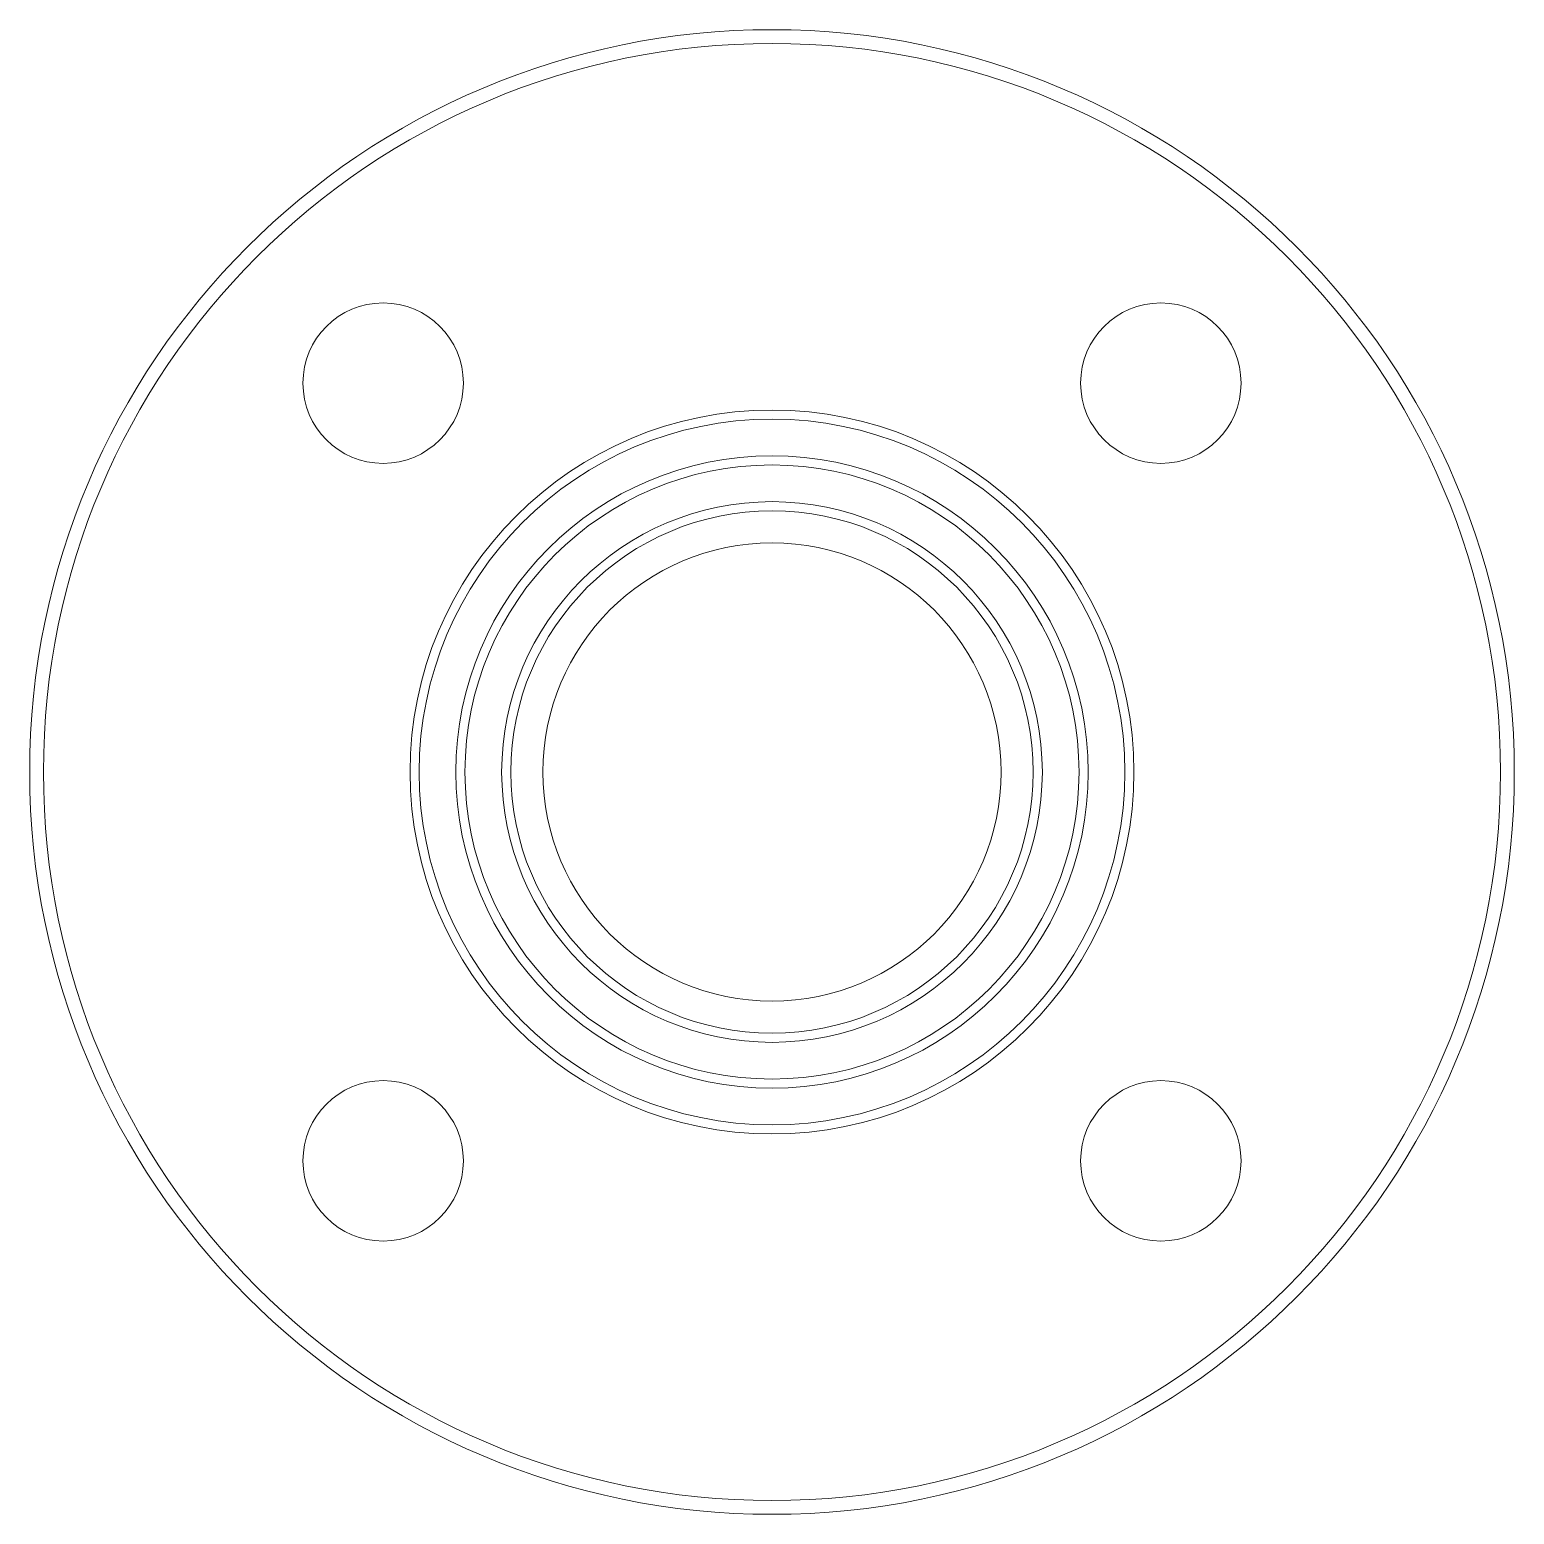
# Model space of a CAD drawing. Header units: millimetres. Extents: x -81 to 81, y -81 to 81.
import ezdxf

# ---------------------------------------------------------------- set-up
doc = ezdxf.new("R2010")
doc.units = ezdxf.units.MM

msp = doc.modelspace()

# ---------------------------------------------------------------- linework, layer by layer
at = {"color": 7, "linetype": 'Continuous', "lineweight": 15}
for centre, radius in [((0, 0), 81), ((0, 0), 79.5), ((-42.43, 42.43), 8.75), ((42.43, 42.43), 8.75), ((0, 0), 39.5), ((0, 0), 38.5), ((0, 0), 34.5), ((0, 0), 33.5), ((0, 0), 29.5), ((0, 0), 28.5), ((0, 0), 25), ((-42.43, -42.43), 8.75), ((42.43, -42.43), 8.75)]:
    msp.add_circle(centre, radius, dxfattribs=at)

doc.saveas('drawing.dxf')
